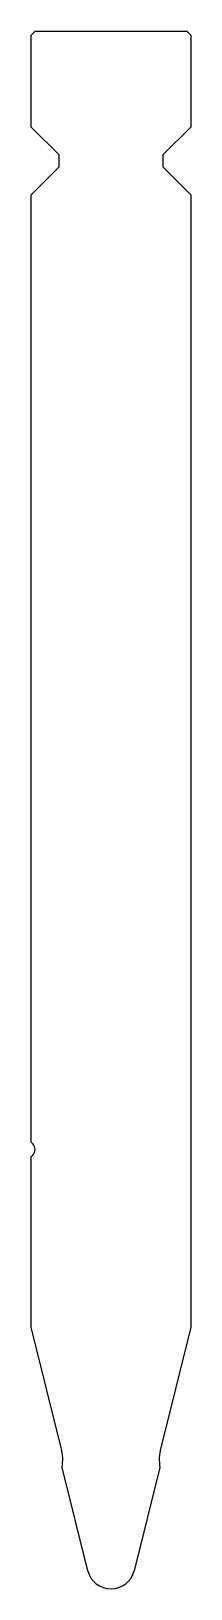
# Model space of a CAD drawing. Header units: metres. Extents: x -12 to 8, y -100 to 95.
import ezdxf

# ---------------------------------------------------------------- set-up
doc = ezdxf.new("R2010")
doc.units = ezdxf.units.M

msp = doc.modelspace()

# ---------------------------------------------------------------- linework, layer by layer
for p, q in [((-11.804344, 95.283781), (-12.304344, 94.783781)), ((-12.304344, 83.283781), (-12.304344, 94.783781)), ((-11.804344, 95.283781), (7.195656, 95.283781)), ((7.695656, 94.783781), (7.195656, 95.283781)), ((7.695656, 94.783781), (7.695656, 83.283781)), ((-8.804344, 79.783781), (-12.304344, 83.283781)), ((7.695656, 83.283781), (4.195656, 79.783781)), ((-12.304344, 74.783781), (-8.804344, 78.283781)), ((-8.804344, 78.283781), (-8.804344, 79.783781)), ((4.195656, 79.783781), (4.195656, 78.283781)), ((4.195656, 78.283781), (7.695656, 74.783781)), ((-12.304344, -43.802006), (-12.304344, 74.783781)), ((7.695656, 74.783781), (7.695656, -66.940895)), ((-12.097237, -44.009112), (-12.304344, -43.802006)), ((-12.304344, -45.630433), (-12.097237, -45.423326)), ((-12.304344, -66.940895), (-12.304344, -45.630433)), ((-8.52957, -82.080688), (-12.304344, -66.940895)), ((7.695656, -66.940895), (3.920881, -82.080688)), ((-5.215231, -97.441985), (-8.434753, -84.529189)), ((3.826065, -84.529189), (0.606543, -97.441985))]:
    msp.add_line(p, q)
for centre, radius, start, end in [((-12.804344, -44.716219), 1, 315, 45), ((-14.351344, -83.532219), 6, 350.435278, 14), ((9.742656, -83.532219), 6, 166, 189.564722), ((-2.304344, -96.716219), 3, 194, 346)]:
    msp.add_arc(centre, radius, start, end)

doc.saveas('drawing.dxf')
